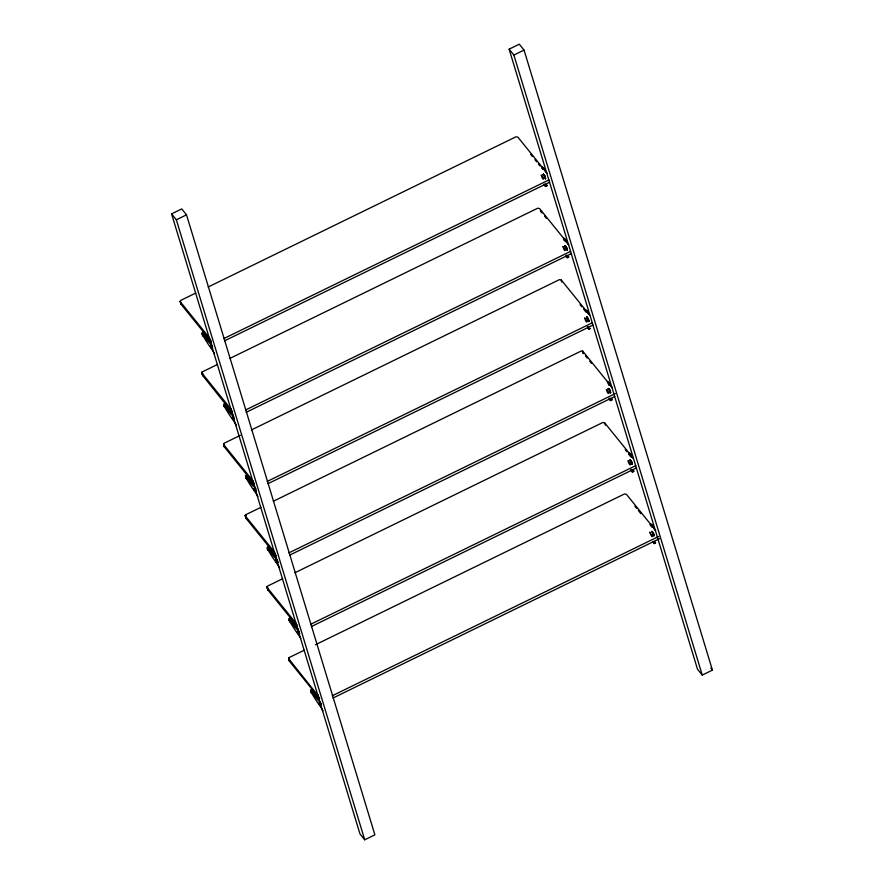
<?xml version="1.0" encoding="UTF-8"?>
<svg xmlns="http://www.w3.org/2000/svg" width="884" height="884" viewBox="0 0 884 884"><rect width="100%" height="100%" fill="white"/><g stroke="black" fill="none" stroke-linecap="round" stroke-linejoin="round"><path stroke-width="1.33" d="M585.584 309.809L586.766 310.737A17.547 3.37 64 0 0 589.363 314.958M208.734 337.036L180.181 301.599L180.888 300.306L195.773 293.046M231.299 409.535L201.883 373.037L202.591 371.733L217.475 364.473M252.139 479.901L223.575 444.464L224.293 443.171L240.415 435.293M274.438 553.693L273.93 551.76L274.515 552.091L245.277 515.891L245.995 514.598L260.879 507.339M295.853 624.38L295.632 623.187L296.217 623.518L266.979 587.319L267.697 586.026L282.582 578.766M318.726 696.459L288.681 658.757L289.399 657.453L304.284 650.193M545.052 177.132L545.395 178.667M588.457 321.478C589.197 320.936 588.954 321.82 588.214 321.212M631.861 464.332L630.988 460.641L629.883 460.089M653.928 535.737L652.889 532.676L653.685 534.29M227.055 407.955L224.79 403.59L225.033 404.607M270.46 550.809C269.852 547.273 266.272 544.931 269.3 547.682A17.547 3.37 64 0 0 271.907 551.903A19.415 3.724 64 0 0 274.228 555.108A21.238 4.077 64 0 0 276.051 557.097M275.521 555.66L273.797 552.401L275.775 555.914M275.963 555.55L275.786 554.666M292.162 622.248L289.853 617.916L291.002 619.109A17.547 3.37 64 0 0 293.61 623.342A19.415 3.724 64 0 0 295.93 626.535A21.238 4.077 64 0 0 297.179 627.96M543.096 174.778L543.483 174.148M543.273 174.402L544.235 175.021M564.765 245.94L565.44 245.785L566.821 248.117M585.672 310.196L586.412 310.77M586.468 317.367L587.142 317.212L588.523 319.544M586.501 317.632L586.733 317.036L586.821 317.975M608.17 388.794L609.341 389.303M610.015 391.082L608.402 388.883M630.082 460.122L631.717 462.509M650.779 524.599L651.795 525.538M544.422 175.308L545.605 178.568L544.853 178.027M610.59 392.629L610.159 392.905M632.071 462.752L632.292 464.056M653.939 535.516L653.773 534.179M566.125 246.746L567.219 250.073L566.964 248.459M588.578 321.279L588.667 319.886M545.019 178.248L545.572 178.623L545.306 177.143M588.457 319.997L588.866 321.5L587.882 318.273M652.536 532.267L651.619 531.428L652.746 532.168M610.159 391.424L610.678 392.905M631.662 463.746L632.259 464.067M653.961 535.494L653.364 535.174M224.569 404.397L224.923 403.59L225.895 404.828A17.547 3.37 64 0 0 228.503 409.049A19.415 3.724 64 0 0 230.823 412.242A21.238 4.077 64 0 0 233.188 414.707M247.575 479.393L247.222 477.912M202.215 371.987L202.756 375.656L231.221 411.226M224.359 446.022L224.459 447.083L251.973 481.128M245.476 514.996L246.161 518.51L274.537 553.616M268.393 588.313L267.863 589.948L295.378 623.982M567.572 256.68L566.522 257.089L565.793 255.774M567.495 256.802L567.815 257.41A6.542 4.707 15.9 0 0 568.534 257.266A6.398 3.149 -79.6 0 0 568.777 257.034L568.865 256.78M567.307 249.995L567.02 249.973M632.171 464.443L631.231 461.028M547.008 185.176L547.074 185.607A6.398 3.149 -79.6 0 1 546.831 185.839A6.542 4.707 15.9 0 1 546.113 185.972L544.82 185.662L544.091 184.347M633.74 470.785L633.883 471.327A6.398 3.149 -79.6 0 1 633.64 471.559A6.542 4.707 15.9 0 1 632.922 471.691L632.856 471.625M655.519 542.323L655.585 542.754A6.398 3.149 -79.6 0 1 655.342 542.986A6.542 4.707 15.9 0 1 654.624 543.13M590.556 328.384L590.479 328.461A6.398 3.149 -79.6 0 1 590.236 328.704A6.542 4.707 15.9 0 1 589.518 328.837L588.225 328.517L587.341 326.848M181.386 302.704L181.054 304.229L211.143 341.456M210.779 341.357L210.127 340.683M224.138 404.552L225.63 407.093M225.829 407.988L224.624 406.297M171.573 213.884L181.739 208.922L186.513 214.823L374.882 834.839L364.716 839.8L359.954 833.899L171.573 213.884L176.347 219.785L364.716 839.8M509.118 49.161L519.284 44.2L524.046 50.101L712.427 670.116L702.261 675.078L697.487 669.177L509.118 49.161L513.88 55.062L702.261 675.078M176.347 219.785L186.513 214.823M513.88 55.062L524.046 50.101M208.182 286.991L516.024 136.777L517.925 137.197L547.163 173.363M202.37 334.704L203.033 334.373L203.784 335.633L203.132 335.953A2.74 1.514 -18.5 0 1 202.767 335.544A2.74 2.685 85.4 0 1 202.37 334.704A2.74 1.16 -31.3 0 1 202.337 334.262L203 333.942M542.721 168.601L543.351 167.838A2.74 1.514 -18.5 0 1 543.715 168.247A2.74 2.685 85.4 0 1 544.113 169.098A2.729 1.16 -31.3 0 1 544.146 169.529M202.337 334.262A2.74 1.514 -18.5 0 0 202.701 334.671L203.364 334.351L203.751 335.191L203.099 335.522A2.729 1.16 -31.3 0 0 203.132 335.953M542.688 168.17L543.715 168.247M202.767 335.544L203.419 335.224M543.119 169.441L543.782 169.12A2.74 1.514 -18.5 0 1 543.958 169.264M544.113 169.098L543.45 169.419L543.052 168.579M209.519 339.788L209.983 340.649L209.331 340.97A2.74 1.514 -18.5 0 1 208.967 340.561A2.74 2.685 85.4 0 1 208.569 339.721A2.74 1.16 -31.3 0 1 208.536 339.29L209.199 338.959M208.569 339.721L209.232 339.401M208.536 339.29A2.74 1.514 -18.5 0 0 208.9 339.699L209.563 339.368L209.95 340.218L209.298 340.539A2.729 1.16 -31.3 0 0 209.331 340.97M208.967 340.561L209.906 340.539L209.707 339.942M223.818 338.583L548.975 179.894M210.679 346.661L211.298 345.909L211.011 346.638A2.74 1.514 -18.5 0 1 210.646 346.23A2.74 1.16 -31.3 0 0 210.679 346.661A2.74 2.685 85.4 0 0 211.077 347.5A2.74 1.514 -18.5 0 0 211.442 347.909A2.729 1.16 -31.3 0 1 211.409 347.478A2.74 2.685 85.4 0 1 211.011 346.638M211.077 347.5L211.729 347.18L211.331 346.34M224.514 340.859L549.671 182.181M211.409 347.478L212.061 347.158M229.884 358.418L537.726 208.204L539.627 208.624L568.865 244.791M224.834 407.38A2.74 1.514 -18.5 0 1 224.47 406.971A2.74 2.685 85.4 0 1 224.072 406.132A2.74 1.16 -31.3 0 1 224.039 405.69L225.066 405.778L225.453 406.629L224.801 406.949A2.729 1.16 -31.3 0 0 224.834 407.38L225.486 407.06M565.417 239.686A2.74 1.514 -18.5 0 0 565.053 239.277L564.39 239.597L565.417 239.686A2.74 2.685 85.4 0 1 565.815 240.525A2.729 1.16 -31.3 0 1 565.848 240.956L565.185 241.288M224.072 406.132L224.702 405.369M564.423 240.028L565.086 239.708A2.74 1.16 -31.3 0 0 565.053 239.277M224.039 405.69A2.74 1.514 -18.5 0 0 224.403 406.099L225.066 405.778M224.216 406.154L225.409 405.944M224.47 406.971L225.122 406.651L224.724 405.811M565.152 240.846L565.815 240.525M230.238 410.717A2.74 1.514 -18.5 0 0 230.602 411.126A2.74 2.685 85.4 0 0 231 411.966A2.729 1.16 -31.3 0 0 231.033 412.408A2.74 1.514 -18.5 0 1 230.669 411.999A2.74 2.685 85.4 0 1 230.271 411.148A2.74 1.16 -31.3 0 1 230.238 410.717L231.111 409.491M230.271 411.148L230.901 410.397L231.232 412.11M230.669 411.999L231.321 411.668L230.934 410.828M231 411.966L231.685 412.077M245.52 410.01L570.677 251.321M232.934 418.265C231.022 414.784 235.188 418.243 233.144 419.347A2.74 1.514 -18.5 0 1 232.779 418.939A2.74 2.685 85.4 0 1 232.382 418.088A2.74 1.16 -31.3 0 1 232.348 417.657L233 417.336M232.382 418.088L233.033 417.767M232.348 417.657A2.74 1.514 -18.5 0 0 232.713 418.066C234.636 417.27 234.426 422.011 233.067 418.53M232.779 418.939L233.796 419.027M246.216 412.298L571.373 253.609M233.144 419.347A2.729 1.16 -31.3 0 1 233.111 418.906L233.796 418.828M251.586 429.845L559.428 279.631L561.329 280.062L589.705 315.157M246.537 478.808A2.74 1.514 -18.5 0 1 246.172 478.399A2.74 2.685 85.4 0 1 245.774 477.559A2.74 1.16 -31.3 0 1 245.741 477.128L246.769 477.216L247.155 478.056L246.503 478.377A2.729 1.16 -31.3 0 0 246.537 478.808L247.188 478.487L246.404 476.808M245.774 477.559L246.426 477.238M246.769 477.216L246.106 477.537A2.74 1.514 -18.5 0 1 245.741 477.128M587.12 311.113L586.457 311.433L586.854 312.273L587.517 311.953A2.74 2.685 85.4 0 0 587.12 311.113A2.74 1.514 -18.5 0 0 586.755 310.704A2.74 1.16 -31.3 0 1 586.788 311.135L587.296 312.571M246.172 478.399L246.824 478.078M586.523 312.306L587.186 311.986A2.74 1.514 -18.5 0 1 587.551 312.395A2.729 1.16 -31.3 0 0 587.517 311.953M252.636 482.255L253.388 483.515L252.736 483.835A2.74 1.514 -18.5 0 1 252.371 483.426A2.74 2.685 85.4 0 1 251.973 482.576A2.74 1.16 -31.3 0 1 251.94 482.145L252.603 481.824M251.973 482.576L252.968 482.233L253.354 483.073L252.371 483.426M267.222 481.437L592.379 322.748M254.084 489.526A2.74 1.16 -31.3 0 1 254.051 489.084L255.067 489.172L254.084 489.526A2.74 2.685 85.4 0 0 254.482 490.366A2.74 1.514 -18.5 0 0 254.846 490.775L255.465 490.012M267.918 483.725L593.076 325.036M254.482 490.366L255.498 490.454M273.289 501.283L581.131 351.058L583.031 351.489L612.269 387.656M267.476 548.986A2.74 1.16 -31.3 0 1 267.443 548.555L268.471 548.644L267.476 548.986A2.74 2.685 85.4 0 0 267.874 549.837A2.74 1.514 -18.5 0 0 268.239 550.246L268.858 549.483L267.874 549.837M608.081 383.17L608.457 382.131A2.74 1.514 -18.5 0 1 608.822 382.54A2.74 2.685 85.4 0 1 609.22 383.391A2.729 1.16 -31.3 0 1 609.253 383.822L608.59 384.142M608.822 382.54L607.794 382.65M268.15 548.146C266.648 544.688 266.858 550.787 268.813 548.798M608.557 383.711L609.22 383.391M273.642 553.572A2.74 1.514 -18.5 0 0 274.007 553.981L274.67 553.66L275.057 554.511L274.438 555.263A2.74 1.514 -18.5 0 1 274.073 554.854A2.74 2.685 85.4 0 1 273.675 554.014A2.74 1.16 -31.3 0 1 273.642 553.572L274.25 552.18L275.322 553.605M273.675 554.014L274.449 553.417M274.073 554.854L275.09 554.942M274.438 555.263A2.729 1.16 -31.3 0 1 274.405 554.832L275.057 554.511M288.924 552.865L615.33 393.579M276.438 560.633L277.2 561.881L276.548 562.202A2.74 1.514 -18.5 0 1 276.184 561.793A2.74 2.685 85.4 0 1 275.786 560.953A2.74 1.16 -31.3 0 1 275.753 560.511L276.405 560.191M275.786 560.953L276.769 560.6L277.167 561.451L276.184 561.793M289.62 555.152L614.778 396.474M294.991 572.71L602.833 422.497L604.733 422.917L633.11 458.022M289.145 619.982A2.74 1.514 -18.5 0 0 289.51 620.391L290.173 620.071L290.56 620.911L289.941 621.673A2.74 1.514 -18.5 0 1 289.576 621.264A2.74 2.685 85.4 0 1 289.178 620.424A2.74 1.16 -31.3 0 1 289.145 619.982L289.808 619.662M629.496 453.89L630.159 453.558A2.74 1.514 -18.5 0 1 630.524 453.967A2.74 2.685 85.4 0 1 630.922 454.818A2.729 1.16 -31.3 0 1 630.955 455.249A2.74 1.514 -18.5 0 0 630.767 454.984M289.178 620.424L289.83 620.093L290.228 620.944L289.576 621.264M629.53 454.321L630.193 454A2.74 1.16 -31.3 0 0 630.159 453.558C628.822 450.763 629.22 454.498 628.966 453.348M630.524 453.967L629.861 454.299L630.259 455.138M289.941 621.673A2.729 1.16 -31.3 0 1 289.908 621.242L290.56 620.911M296.14 626.69A2.74 1.514 -18.5 0 1 295.775 626.281A2.74 2.685 85.4 0 1 295.378 625.441A2.74 1.16 -31.3 0 1 295.344 625.01L296.372 625.087L296.759 625.938L296.107 626.259A2.729 1.16 -31.3 0 0 296.14 626.69L296.792 626.369M295.378 625.441L296.007 624.679M295.344 625.01A2.74 1.514 -18.5 0 0 295.709 625.419L296.372 625.087M295.775 626.281L296.427 625.96L296.029 625.121M310.627 624.303L635.784 465.614M297.455 631.949L298.472 632.038L297.82 632.358A2.74 1.514 -18.5 0 1 297.455 631.949A2.74 1.16 -31.3 0 0 297.488 632.38A2.74 2.685 85.4 0 0 297.886 633.22A2.74 1.514 -18.5 0 0 298.251 633.629L298.902 633.309M297.488 632.38L298.107 631.629M297.886 633.22L298.538 632.9L298.14 632.06M311.323 626.579L636.48 467.901M298.251 633.629A2.729 1.16 -31.3 0 1 298.217 633.198L298.869 632.878M315.444 644.745L624.535 493.924L626.436 494.344L655.674 530.51M310.881 691.852A2.74 1.16 -31.3 0 1 310.848 691.41L311.511 691.089L310.881 691.852A2.74 2.685 85.4 0 0 311.279 692.691A2.74 1.514 -18.5 0 0 311.643 693.1L312.295 692.78M651.232 525.748L651.862 524.997A2.74 1.514 -18.5 0 1 652.226 525.405A2.74 2.685 85.4 0 1 652.624 526.245A2.729 1.16 -31.3 0 1 652.657 526.676L651.994 527.008L652.624 526.245M310.848 691.41A2.74 1.514 -18.5 0 0 311.212 691.818L311.875 691.498L312.538 692.724M311.279 692.691L311.93 692.371M651.63 526.599L652.293 526.267A2.74 1.514 -18.5 0 1 652.657 526.676M311.643 693.1A2.729 1.16 -31.3 0 1 311.61 692.669L312.262 692.349L311.389 690.548M317.842 698.128A2.729 1.16 -31.3 0 1 317.809 697.686L318.461 697.365L317.842 698.128A2.74 1.514 -18.5 0 1 317.478 697.719A2.74 2.685 85.4 0 1 317.08 696.868A2.74 1.16 -31.3 0 1 317.047 696.437C318.218 696.526 316.594 693.354 318.107 695.2M317.08 696.868L317.842 696.559M317.047 696.437A2.74 1.514 -18.5 0 0 317.411 696.846L318.074 696.526M332.329 695.73L658.735 536.433M319.953 705.067A2.74 1.514 -18.5 0 1 319.588 704.659A2.74 2.685 85.4 0 1 319.19 703.808A2.74 1.16 -31.3 0 1 319.157 703.377L320.174 703.465L320.572 704.305L319.92 704.625A2.729 1.16 -31.3 0 0 319.953 705.067L320.605 704.747L319.809 703.056M319.19 703.808L319.842 703.487M319.157 703.377A2.74 1.514 -18.5 0 0 319.522 703.786L320.174 703.465M319.588 704.659L320.24 704.338M333.025 698.017L659.431 538.721M545.406 178.524L544.212 175.419M610.369 391.314L610.513 392.618M544.643 178.126L545.583 178.601M565.185 245.586L564.799 246.205M608.557 388.43L608.192 388.993M610.358 393.026L610.413 391.435L608.745 388.551M632.115 464.465L631.541 463.57M653.143 535.273L654.094 535.759L652.933 532.466M610.424 392.827L609.319 389.711M632.126 464.255L631.021 461.139M609.043 398.286L609.927 399.944L610.833 399.789M630.745 469.713L631.629 471.382L632.535 471.216L632.237 470.255M586.578 317.102L587.429 317.975M608.38 388.551L609.076 389.314M209.143 337.898L209.939 338.804M630.723 456.409L630.701 455.437M277.996 562.589L277.2 561.683M544.025 175.12L543.306 174.667M564.942 245.675L565.727 246.548M630.049 459.967L630.778 460.752M321.246 705.377L319.257 702.239L319.61 703.708M584.744 310.041L585.296 310.627M561.716 282.073L561.329 280.062M584.843 310.107L585.385 310.748M543.594 174.225L545.119 176.678M565.086 245.763L567.086 249.973L566.755 248.559M586.788 317.19L588.523 320.019L587.617 318.273M203.861 336.395L204.027 335.577M289.908 618.667L290.405 619.275M297.322 626.911L296.936 626.402M298.328 630.723L298.372 632.06M312.472 693.642L311.698 692.559M543.428 174.369L544.909 176.789M545.052 178.612L544.522 177.949M565.34 245.697L565.882 246.36M587.042 317.124L587.584 317.787M630.447 459.978L631.043 460.741M652.149 531.417L653.63 533.837M651.939 531.516L653.42 533.936M653.563 535.77L653.033 535.107M607.728 381.689L608.999 384.01M653.53 535.395L652.779 532.676M203.209 333.036L203.74 333.776M212.624 348.13L210.801 345.058L210.823 345.81M231.111 409.226L230.58 408.839L231.033 410.839M234.205 419.425L234.393 418.486M252.658 483.029C255.631 487.46 251.178 477.846 252.404 482.476M255.045 488.001L255.841 491.382L254.504 489.427M290.549 621.971C292.35 621.872 286.957 615.54 289.455 620.745A34.211 6.564 64 0 0 296.858 632.568A30.41 5.834 64 0 1 300.825 638.524M318.041 695.343L317.754 696.028M612.192 399.557L612.048 398.75M210.668 341.622L210.105 340.87M232.37 413.06L231.807 412.309M297.477 627.353L296.715 626.259M319.179 698.78L318.616 698.029M530.665 154.38L532.378 156.501M534.964 159.695L536.676 161.816M538.4 163.949L540.124 166.07M540.323 210.911L542.047 213.044M544.621 216.226L546.345 218.359M580.081 304.682L581.805 306.803M583.517 308.936L586.103 312.129M585.451 355.898L587.164 358.031M589.75 361.213L591.462 363.346M610.999 400.01L611.22 400.264A6.542 4.707 15.9 0 0 611.938 400.132M625.209 449.669L626.922 451.79M628.646 453.923L631.231 457.116M634.867 506.212L636.591 508.333M638.314 510.466L640.889 513.648M710.835 668.149L712.427 670.116M288.77 658.028L289.565 661.376L319.654 698.603M650.193 524.654L650.801 525.538A17.547 3.37 64 0 0 651.331 526.455M650.237 524.687L650.768 525.472M203.74 336.252L203.187 335.401M231.973 412.309L232.558 412.43M254.714 488.388L254.172 488.454M255.907 490.852L255.498 490.255M268.57 547.638L267.996 547.185L268.239 548.202A17.547 3.37 64 0 0 270.847 552.423A19.415 3.724 64 0 0 273.167 555.627A21.238 4.077 64 0 0 276.018 558.445A7.017 1.348 64 0 1 277.222 559.76M298.449 630.856L299.267 632.237M209.596 338.042L208.889 337.401L209.044 338.66M253.001 480.907L252.382 480.266L252.338 481.194M563.528 239.111L564.147 240.072M544.82 185.662L545.726 186.502L544.975 183.96M563.594 239.188L563.992 239.818M566.522 257.089L567.429 257.929L566.545 255.133M588.225 328.517L589.131 329.367L588.247 326.561M609.927 399.944L610.833 400.795L610.082 398.253M631.629 471.382L632.535 472.222L631.651 469.426M231.365 409.8L232.05 411.016M231.376 412.331C233.73 414.596 229.155 406.552 230.702 411.049M253.2 481.426L252.515 481.294M247.012 478.94L246.327 477.736M296.604 624.292L295.897 623.64L296.052 624.601M299.046 633.342L299.731 633.485M290.416 621.806L289.996 621.12M318.638 697.83L319.323 697.973M320.417 702.658L319.688 702.338M311.975 690.503L312.66 691.708M275.41 555.461L275.012 554.832M320.295 702.194A7.017 1.348 64 0 0 319.422 701.31A21.238 4.077 64 0 1 316.571 698.482A19.415 3.724 64 0 1 314.251 695.288A17.547 3.37 64 0 1 311.643 691.067L310.538 689.84L311.157 692.172A34.211 6.564 64 0 0 318.56 703.995A30.41 5.834 64 0 1 323.036 710.791M542.688 168.369L542.279 167.761L542.544 168.479M628.878 453.746L629.43 454.707M233.752 417.171L232.923 416.806M225.298 404.983L226.083 406.529M255.31 488.377L255.863 489.382M277.156 560.025L276.305 559.152L276.46 560.113M276.747 561.904C279.366 564.986 274.714 556.191 276.206 560.854M298.449 633.331C301.168 635.994 295.72 627.231 298.306 633.088M318.041 697.83L318.837 698.736L318.815 697.984M566.39 247.476L566.08 246.956L566.611 248.216M588.092 318.903L587.783 318.395L588.313 319.643M610.026 390.894L610.225 391.446L609.485 389.822L609.739 390.352M545.958 172.104A17.547 3.37 64 0 1 543.362 167.872L542.257 166.656L542.61 168.38M611.551 387.104A19.415 3.724 64 0 1 611.065 386.385A17.547 3.37 64 0 1 608.468 382.164L607.308 381.402M628.944 453.846L629.099 454.111A17.547 3.37 64 0 0 630.159 455.901M654.956 529.969A19.415 3.724 64 0 1 654.469 529.251A17.547 3.37 64 0 1 651.862 525.03L650.757 523.803L650.823 524.709M565.915 246.846L566.799 248.68L566.357 247.487M586.545 311.002L586.689 311.245A2.74 2.685 85.4 0 1 587.186 311.986M247.288 476.885L246.282 476.089M268.846 548.069L269.377 549.119M296.748 624.524L297.488 626.093M290.549 619.496L291.366 621.308M609.584 389.711L610.225 390.971M565.13 240.083L564.025 239.199M211.364 347.103L212.436 348.517L212.414 347.777M268.294 549.693L267.797 548.621M320.693 703.134L321.301 704.46M651.939 525.803L652.536 527.317M652.602 541.494L654.171 543.693L653.619 541.384M253.62 482.167L254.161 483.471M247.1 477.647L245.896 475.957L246.205 477.459A2.74 2.685 85.4 0 0 246.503 478.377M317.765 697.31L317.201 695.266L318.638 697.487M319.743 703.984L320.947 705.675L320.925 704.924M311.566 692.294L310.969 690.78M545.174 177.132L544.378 175.529L545.119 177.165M255.133 490.045L254.702 488.764M543.682 169.198L542.312 167.551M565.263 240.349L565.76 241.774M630.491 454.917L629.165 452.951L629.298 453.812M631.927 462.398L631.286 461.139L631.706 462.343M212.58 346.793L211.177 345.191M203.817 335.058L202.027 332.693L202.646 335.025A34.211 6.564 64 0 0 210.06 346.848A30.41 5.834 64 0 1 214.525 353.644M202.922 334.87L202.436 333.124L203.132 333.909A17.547 3.37 64 0 0 205.74 338.141A19.415 3.724 64 0 0 208.06 341.334A21.238 4.077 64 0 0 210.922 344.152A7.017 1.348 64 0 1 212.469 345.964M277.565 560.81L278.029 562.047M295.808 625.342C298.847 631.021 295.223 621.176 295.698 625.076M609.761 390.341L610.004 390.905M588.258 319.533L588.821 321.389M210.469 339.854L210.856 341.003M247.675 477.692L247.962 478.443M224.083 405.844L223.729 404.121L224.834 405.336A17.547 3.37 64 0 0 227.442 409.568A19.415 3.724 64 0 0 229.763 412.762A21.238 4.077 64 0 0 232.614 415.591A7.017 1.348 64 0 1 233.818 416.905M289.499 620.06L289.245 618.844L289.941 619.629A17.547 3.37 64 0 0 292.549 623.861A19.415 3.724 64 0 0 294.869 627.054A21.238 4.077 64 0 0 297.72 629.872A7.017 1.348 64 0 1 298.273 630.391M631.729 462.321L631.927 462.884M269.211 550.102L267.598 547.384L267.697 548.367M564.091 239.244L564.014 238.072L565.064 239.31A17.547 3.37 64 0 0 567.661 243.531A19.415 3.724 64 0 0 568.147 244.249M546.577 184.977L546.831 185.839M568.279 256.404L568.534 257.266M633.386 470.697L633.64 471.559M655.088 542.124L655.342 542.986M545.826 185.01L546.113 185.972M567.528 256.437L567.815 257.41M582.899 351.346L583.584 353.622M604.601 422.773L605.429 425.204M582.722 351.213L583.418 353.501M582.534 351.114L583.219 353.401M245.619 514.842L246.316 517.129M202.071 372.142L202.767 374.429M288.88 657.862L289.576 660.149M201.961 372.308L202.657 374.595M245.365 515.162L246.061 517.449M267.067 586.6L267.764 588.877M180.181 301.057L181.054 304.229M201.883 372.484L202.756 375.656M223.553 444.099L224.459 447.083M245.288 515.339L246.161 518.51M266.99 586.777L267.863 589.948M288.692 658.204L289.565 661.376M180.137 301.422L180.944 304.063M201.839 372.849L202.646 375.49M223.542 444.276L224.348 446.917M245.244 515.715L246.05 518.356M266.946 587.142L267.753 589.783M288.648 658.569L289.455 661.21M248.702 478.808L246.548 475.006L247.597 476.255A17.547 3.37 64 0 0 250.205 480.476A19.415 3.724 64 0 0 252.526 483.681A21.238 4.077 64 0 0 254.89 486.134M313.875 693.531L311.599 689.31L312.704 690.548A17.547 3.37 64 0 0 315.312 694.769A19.415 3.724 64 0 0 317.632 697.962A21.238 4.077 64 0 0 319.456 699.951M205.364 336.384L203.088 332.152L204.193 333.39A17.547 3.37 64 0 0 206.801 337.622A19.415 3.724 64 0 0 209.121 340.815A21.238 4.077 64 0 0 211.486 343.268M203.099 335.522A2.74 2.685 85.4 0 1 202.701 334.671M209.298 340.539A2.74 2.685 85.4 0 1 208.9 339.699M543.782 169.12A2.74 2.685 85.4 0 0 543.384 168.28A2.74 1.16 -31.3 0 0 543.351 167.838M311.61 692.669A2.74 2.685 85.4 0 1 311.212 691.818M317.809 697.686A2.74 2.685 85.4 0 1 317.411 696.846M319.92 704.625A2.74 2.685 85.4 0 1 319.522 703.786M321.113 703.321A14.067 2.696 64 0 1 321.4 703.763M652.293 526.267A2.74 2.685 85.4 0 0 651.895 525.428A2.74 1.16 -31.3 0 0 651.862 524.997M267.443 548.555A2.74 1.514 -18.5 0 0 267.808 548.964A2.74 2.685 85.4 0 0 268.206 549.804A2.729 1.16 -31.3 0 0 268.239 550.246M274.405 554.832A2.74 2.685 85.4 0 1 274.007 553.981M275.753 560.511A2.74 1.514 -18.5 0 0 276.117 560.92A2.74 2.685 85.4 0 0 276.515 561.771A2.729 1.16 -31.3 0 0 276.548 562.202M267.753 549.318A34.211 6.564 64 0 0 275.156 561.13A30.41 5.834 64 0 1 279.631 567.926M608.59 382.728A2.74 2.685 85.4 0 1 608.888 383.413A2.74 1.514 -18.5 0 1 609.253 383.822M608.457 382.131A2.74 1.16 -31.3 0 1 608.49 382.573M608.977 385.325A17.547 3.37 64 0 1 608.457 384.474M224.801 406.949A2.74 2.685 85.4 0 1 224.403 406.099M233.111 418.906A2.74 2.685 85.4 0 1 232.713 418.066M224.348 406.452A34.211 6.564 64 0 0 231.763 418.276A30.41 5.834 64 0 1 236.227 425.071M565.086 239.708A2.74 2.685 85.4 0 1 565.484 240.547A2.74 1.514 -18.5 0 1 565.848 240.956M251.94 482.145A2.74 1.514 -18.5 0 0 252.305 482.553A2.74 2.685 85.4 0 0 252.702 483.393A2.729 1.16 -31.3 0 0 252.736 483.835M254.051 489.084A2.74 1.514 -18.5 0 0 254.415 489.493A2.74 2.685 85.4 0 0 254.813 490.344A2.729 1.16 -31.3 0 0 254.846 490.775M255.189 487.902A7.017 1.348 64 0 0 254.316 487.018A21.238 4.077 64 0 1 251.465 484.2A19.415 3.724 64 0 1 249.144 480.995A17.547 3.37 64 0 1 246.537 476.774L245.432 475.548L246.05 477.89A34.211 6.564 64 0 0 253.454 489.703A30.41 5.834 64 0 1 257.929 496.499M255.52 488.333A7.017 1.348 64 0 1 255.874 488.819M289.908 621.242A2.74 2.685 85.4 0 1 289.51 620.391M296.107 626.259A2.74 2.685 85.4 0 1 295.709 625.419M298.217 633.198A2.74 2.685 85.4 0 1 297.82 632.358M298.593 630.756A7.017 1.348 64 0 1 299.278 631.684M298.295 628.988A21.238 4.077 64 0 1 297.753 628.524M630.193 454A2.74 2.685 85.4 0 1 630.59 454.84M632.767 457.824A17.547 3.37 64 0 1 630.17 453.591M246.426 475.183L246.559 475.979L246.448 475.084M208.613 338.218L210.326 341.578L208.613 338.218M541.317 175.22C543.229 182.469 545.229 178.192 541.317 175.22M563.02 246.647C564.942 253.907 566.92 249.608 563.02 246.647M584.722 318.085C586.644 325.345 588.622 321.036 584.722 318.085M606.424 389.512C608.347 396.772 610.325 392.463 606.424 389.512M628.126 460.94C630.049 468.2 632.027 463.901 628.126 460.94M649.828 532.367L652.061 536.754L649.873 532.279M542.444 168.645L542.257 168.325A17.547 3.37 64 0 0 542.82 169.308L542.444 168.645"/></g></svg>
